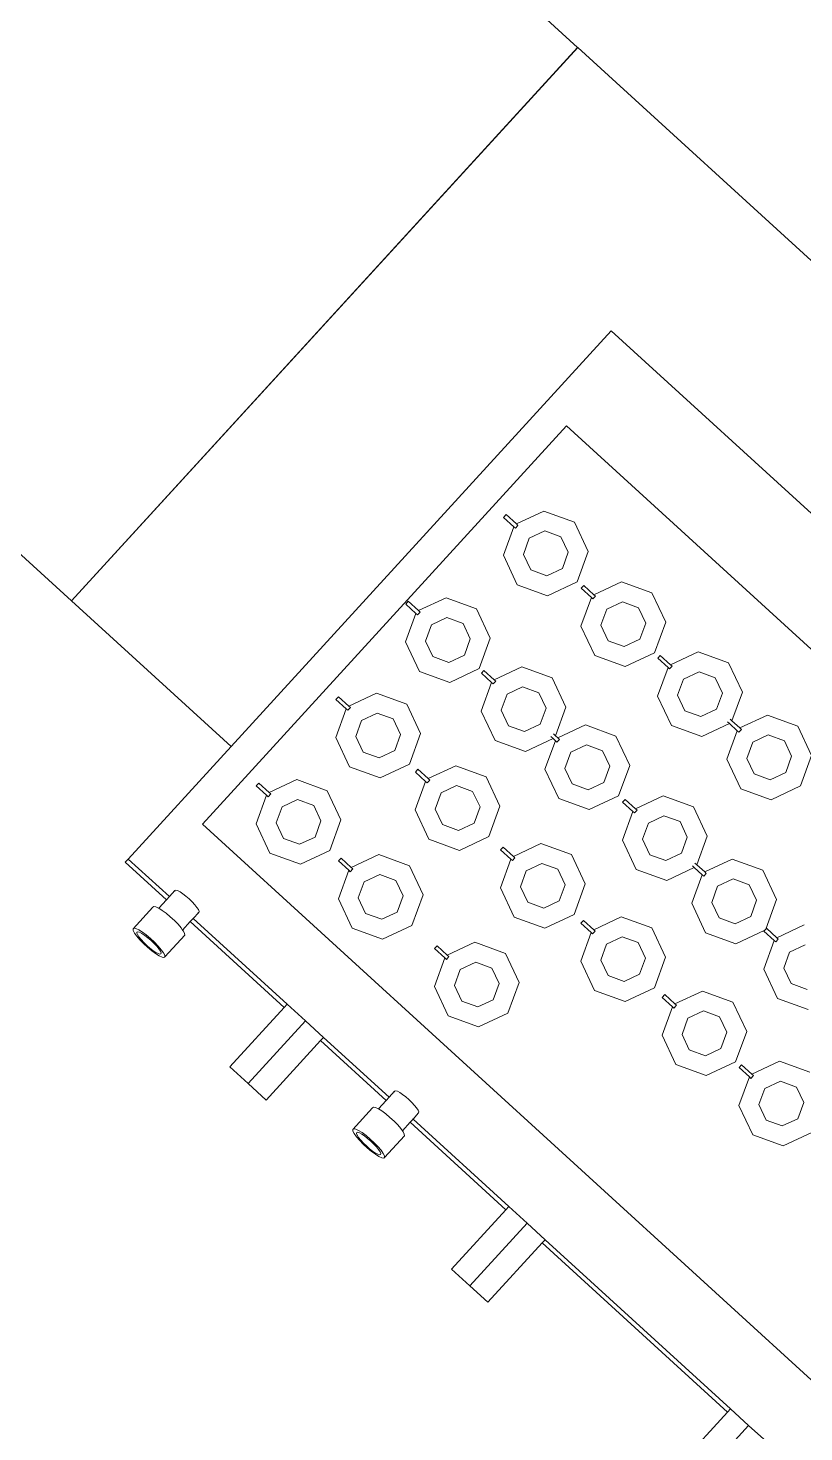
# Model space of a CAD drawing. Header units: metres. Extents: x 750 to 3116, y -341 to 1465.
# Drawn here: x 1590.03 to 1590.651, y 768.175 to 769.298 of the extents above; entities that cross this region are included whole.
import ezdxf

# ---------------------------------------------------------------- set-up
doc = ezdxf.new("R2010")
doc.units = ezdxf.units.M
doc.layers.add('Furniture', color=44, linetype='Continuous', lineweight=5)

# ---------------------------------------------------------------- blocks, each defined once
blk = doc.blocks.new('coffee counter')
at = {"layer": 'Furniture'}
for p, q in [((11493473.7232, 4446057.2269), (11493473.7232, 4446057.159)), ((11493473.7429, 4446057.2269), (11493473.7429, 4446057.1625)), ((11493473.9436, 4446057.2269), (11493473.9436, 4446057.1625)), ((11493473.9632, 4446057.2269), (11493473.9436, 4446057.2269)), ((11493473.9632, 4446057.2269), (11493473.9632, 4446057.159)), ((11493473.9632, 4446057.2269), (11493473.9829, 4446057.2269)), ((11493473.9829, 4446057.2269), (11493473.9829, 4446057.1625)), ((11493474.1836, 4446057.2269), (11493474.1836, 4446057.1625)), ((11493474.2032, 4446057.2269), (11493474.1836, 4446057.2269)), ((11493474.2032, 4446057.2269), (11493474.2032, 4446057.159)), ((11493474.2032, 4446057.2269), (11493474.2229, 4446057.2269)), ((11493474.2229, 4446057.2269), (11493474.2229, 4446057.1625)), ((11493474.0829, 4446057.1979), (11493474.0827, 4446057.197)), ((11493474.0842, 4446057.1987), (11493474.0829, 4446057.1979)), ((11493474.0866, 4446057.1995), (11493474.0842, 4446057.1987)), ((11493474.0899, 4446057.2001), (11493474.0866, 4446057.1995)), ((11493474.0871, 4446057.1981), (11493474.0867, 4446057.1974)), ((11493474.0867, 4446057.1974), (11493474.0871, 4446057.1967)), ((11493474.0884, 4446057.1987), (11493474.0871, 4446057.1981)), ((11493474.0905, 4446057.1993), (11493474.0884, 4446057.1987)), ((11493474.0938, 4446057.2005), (11493474.0899, 4446057.2001)), ((11493474.0932, 4446057.1997), (11493474.0905, 4446057.1993)), ((11493474.0963, 4446057.1999), (11493474.0932, 4446057.1997)), ((11493474.0981, 4446057.2007), (11493474.0938, 4446057.2005)), ((11493474.0996, 4446057.2), (11493474.0963, 4446057.1999)), ((11493474.1026, 4446057.2007), (11493474.0981, 4446057.2007)), ((11493474.103, 4446057.1999), (11493474.0996, 4446057.2)), ((11493474.1068, 4446057.2004), (11493474.1026, 4446057.2007)), ((11493474.1061, 4446057.1997), (11493474.103, 4446057.1999)), ((11493474.1088, 4446057.1993), (11493474.1061, 4446057.1997)), ((11493474.1105, 4446057.1999), (11493474.1068, 4446057.2004)), ((11493474.1109, 4446057.1987), (11493474.1088, 4446057.1993)), ((11493474.1135, 4446057.1993), (11493474.1105, 4446057.1999)), ((11493474.1122, 4446057.1981), (11493474.1109, 4446057.1987)), ((11493474.1126, 4446057.1974), (11493474.1122, 4446057.1981)), ((11493474.1122, 4446057.1967), (11493474.1126, 4446057.1974)), ((11493474.1156, 4446057.1985), (11493474.1135, 4446057.1993)), ((11493474.1166, 4446057.1976), (11493474.1156, 4446057.1985)), ((11493474.1164, 4446057.1967), (11493474.1166, 4446057.1976)), ((11493474.1166, 4446057.1741), (11493474.1166, 4446057.1976)), ((11493474.3209, 4446057.1979), (11493474.3207, 4446057.197)), ((11493474.3222, 4446057.1987), (11493474.3209, 4446057.1979)), ((11493474.3246, 4446057.1995), (11493474.3222, 4446057.1987)), ((11493474.3279, 4446057.2001), (11493474.3246, 4446057.1995)), ((11493474.3251, 4446057.1981), (11493474.3247, 4446057.1974)), ((11493474.3247, 4446057.1974), (11493474.3251, 4446057.1967)), ((11493474.3264, 4446057.1987), (11493474.3251, 4446057.1981)), ((11493474.3285, 4446057.1993), (11493474.3264, 4446057.1987)), ((11493474.3318, 4446057.2005), (11493474.3279, 4446057.2001)), ((11493474.3312, 4446057.1997), (11493474.3285, 4446057.1993)), ((11493474.3343, 4446057.1999), (11493474.3312, 4446057.1997)), ((11493474.3361, 4446057.2007), (11493474.3318, 4446057.2005)), ((11493474.3376, 4446057.2), (11493474.3343, 4446057.1999)), ((11493474.3406, 4446057.2007), (11493474.3361, 4446057.2007)), ((11493474.341, 4446057.1999), (11493474.3376, 4446057.2)), ((11493474.3448, 4446057.2004), (11493474.3406, 4446057.2007)), ((11493474.3441, 4446057.1997), (11493474.341, 4446057.1999)), ((11493474.3468, 4446057.1993), (11493474.3441, 4446057.1997)), ((11493474.3485, 4446057.1999), (11493474.3448, 4446057.2004)), ((11493474.3489, 4446057.1987), (11493474.3468, 4446057.1993)), ((11493474.3515, 4446057.1993), (11493474.3485, 4446057.1999)), ((11493474.3502, 4446057.1981), (11493474.3489, 4446057.1987)), ((11493474.3506, 4446057.1974), (11493474.3502, 4446057.1981)), ((11493474.3502, 4446057.1967), (11493474.3506, 4446057.1974)), ((11493474.3536, 4446057.1985), (11493474.3515, 4446057.1993)), ((11493474.3546, 4446057.1976), (11493474.3536, 4446057.1985)), ((11493474.3544, 4446057.1967), (11493474.3546, 4446057.1976)), ((11493474.3546, 4446057.1741), (11493474.3546, 4446057.1976)), ((11493474.0827, 4446057.197), (11493474.0837, 4446057.1961)), ((11493474.0827, 4446057.1735), (11493474.0827, 4446057.197)), ((11493474.0837, 4446057.1961), (11493474.0857, 4446057.1953)), ((11493474.0857, 4446057.1953), (11493474.0887, 4446057.1947)), ((11493474.0871, 4446057.1967), (11493474.0884, 4446057.1961)), ((11493474.0884, 4446057.1961), (11493474.0905, 4446057.1956)), ((11493474.0887, 4446057.1947), (11493474.0925, 4446057.1942)), ((11493474.0905, 4446057.1956), (11493474.0932, 4446057.1951)), ((11493474.0925, 4446057.1942), (11493474.0967, 4446057.1939)), ((11493474.0932, 4446057.1951), (11493474.0963, 4446057.1949)), ((11493474.0963, 4446057.1949), (11493474.0996, 4446057.1948)), ((11493474.0967, 4446057.1939), (11493474.1012, 4446057.1939)), ((11493474.0996, 4446057.1948), (11493474.103, 4446057.1949)), ((11493474.1012, 4446057.1939), (11493474.1055, 4446057.1941)), ((11493474.103, 4446057.1949), (11493474.1061, 4446057.1951)), ((11493474.1055, 4446057.1941), (11493474.1094, 4446057.1945)), ((11493474.1061, 4446057.1951), (11493474.1088, 4446057.1956)), ((11493474.1088, 4446057.1956), (11493474.1109, 4446057.1961)), ((11493474.1094, 4446057.1945), (11493474.1127, 4446057.1951)), ((11493474.1109, 4446057.1961), (11493474.1122, 4446057.1967)), ((11493474.1127, 4446057.1951), (11493474.1151, 4446057.1958)), ((11493474.1151, 4446057.1958), (11493474.1164, 4446057.1967)), ((11493474.3207, 4446057.197), (11493474.3217, 4446057.1961)), ((11493474.3207, 4446057.1735), (11493474.3207, 4446057.197)), ((11493474.3217, 4446057.1961), (11493474.3237, 4446057.1953)), ((11493474.3237, 4446057.1953), (11493474.3267, 4446057.1947)), ((11493474.3251, 4446057.1967), (11493474.3264, 4446057.1961)), ((11493474.3264, 4446057.1961), (11493474.3285, 4446057.1956)), ((11493474.3267, 4446057.1947), (11493474.3305, 4446057.1942)), ((11493474.3285, 4446057.1956), (11493474.3312, 4446057.1951)), ((11493474.3305, 4446057.1942), (11493474.3347, 4446057.1939)), ((11493474.3312, 4446057.1951), (11493474.3343, 4446057.1949)), ((11493474.3343, 4446057.1949), (11493474.3376, 4446057.1948)), ((11493474.3347, 4446057.1939), (11493474.3392, 4446057.1939)), ((11493474.3376, 4446057.1948), (11493474.341, 4446057.1949)), ((11493474.3392, 4446057.1939), (11493474.3435, 4446057.1941)), ((11493474.341, 4446057.1949), (11493474.3441, 4446057.1951)), ((11493474.3435, 4446057.1941), (11493474.3474, 4446057.1945)), ((11493474.3441, 4446057.1951), (11493474.3468, 4446057.1956)), ((11493474.3468, 4446057.1956), (11493474.3489, 4446057.1961)), ((11493474.3474, 4446057.1945), (11493474.3507, 4446057.1951)), ((11493474.3489, 4446057.1961), (11493474.3502, 4446057.1967)), ((11493474.3507, 4446057.1951), (11493474.3531, 4446057.1958)), ((11493474.3531, 4446057.1958), (11493474.3544, 4446057.1967)), ((11493474.0827, 4446057.1735), (11493474.0837, 4446057.1726)), ((11493474.0837, 4446057.1726), (11493474.0857, 4446057.1718)), ((11493474.0857, 4446057.1718), (11493474.0867, 4446057.1716)), ((11493474.0867, 4446057.1716), (11493474.0887, 4446057.1711)), ((11493474.0867, 4446057.1625), (11493474.0867, 4446057.1716)), ((11493474.0887, 4446057.1711), (11493474.0925, 4446057.1707)), ((11493474.0925, 4446057.1707), (11493474.0967, 4446057.1704)), ((11493474.0967, 4446057.1704), (11493474.1012, 4446057.1704)), ((11493474.1012, 4446057.1704), (11493474.1055, 4446057.1706)), ((11493474.1055, 4446057.1706), (11493474.1094, 4446057.171)), ((11493474.1094, 4446057.171), (11493474.1126, 4446057.1716)), ((11493474.1126, 4446057.1716), (11493474.1127, 4446057.1716)), ((11493474.1126, 4446057.1625), (11493474.1126, 4446057.1716)), ((11493474.1127, 4446057.1716), (11493474.1151, 4446057.1723)), ((11493474.1151, 4446057.1723), (11493474.1164, 4446057.1732)), ((11493474.1166, 4446057.1741), (11493474.1164, 4446057.1742)), ((11493474.1164, 4446057.1732), (11493474.1166, 4446057.1741)), ((11493474.3207, 4446057.1735), (11493474.3217, 4446057.1726)), ((11493474.3217, 4446057.1726), (11493474.3237, 4446057.1718)), ((11493474.3237, 4446057.1718), (11493474.3247, 4446057.1716)), ((11493474.3247, 4446057.1716), (11493474.3267, 4446057.1711)), ((11493474.3247, 4446057.1625), (11493474.3247, 4446057.1716)), ((11493474.3267, 4446057.1711), (11493474.3305, 4446057.1707)), ((11493474.3305, 4446057.1707), (11493474.3347, 4446057.1704)), ((11493474.3347, 4446057.1704), (11493474.3392, 4446057.1704)), ((11493474.3392, 4446057.1704), (11493474.3435, 4446057.1706)), ((11493474.3435, 4446057.1706), (11493474.3474, 4446057.171)), ((11493474.3474, 4446057.171), (11493474.3506, 4446057.1716)), ((11493474.3506, 4446057.1716), (11493474.3507, 4446057.1716)), ((11493474.3506, 4446057.1625), (11493474.3506, 4446057.1716)), ((11493474.3507, 4446057.1716), (11493474.3531, 4446057.1723)), ((11493474.3531, 4446057.1723), (11493474.3544, 4446057.1732)), ((11493474.3546, 4446057.1741), (11493474.3544, 4446057.1742)), ((11493474.3544, 4446057.1732), (11493474.3546, 4446057.1741)), ((11493473.7036, 4446057.159), (11493473.7232, 4446057.159)), ((11493473.7232, 4446057.159), (11493473.7429, 4446057.159)), ((11493473.7429, 4446057.1625), (11493473.9436, 4446057.1625)), ((11493473.7429, 4446057.1625), (11493473.7429, 4446057.159)), ((11493473.7429, 4446057.159), (11493473.9436, 4446057.159)), ((11493473.9436, 4446057.1625), (11493473.9436, 4446057.159)), ((11493473.9436, 4446057.159), (11493473.9632, 4446057.159)), ((11493473.9632, 4446057.159), (11493473.9829, 4446057.159)), ((11493473.9829, 4446057.1625), (11493474.0867, 4446057.1625)), ((11493473.9829, 4446057.1625), (11493473.9829, 4446057.159)), ((11493473.9829, 4446057.159), (11493474.0867, 4446057.159)), ((11493474.0867, 4446057.1625), (11493474.0871, 4446057.1625)), ((11493474.0867, 4446057.159), (11493474.0867, 4446057.1625)), ((11493474.0867, 4446057.1524), (11493474.0867, 4446057.159)), ((11493474.0867, 4446057.159), (11493474.0871, 4446057.159)), ((11493474.0871, 4446057.153), (11493474.0867, 4446057.1524)), ((11493474.0867, 4446057.1524), (11493474.0871, 4446057.1517)), ((11493474.1122, 4446057.1625), (11493474.1126, 4446057.1625)), ((11493474.1122, 4446057.159), (11493474.1126, 4446057.159)), ((11493474.1126, 4446057.1524), (11493474.1122, 4446057.153)), ((11493474.1122, 4446057.1517), (11493474.1126, 4446057.1524)), ((11493474.1126, 4446057.1625), (11493474.1836, 4446057.1625)), ((11493474.1126, 4446057.159), (11493474.1126, 4446057.1625)), ((11493474.1126, 4446057.1524), (11493474.1126, 4446057.159)), ((11493474.1126, 4446057.159), (11493474.1836, 4446057.159)), ((11493474.1836, 4446057.1625), (11493474.1836, 4446057.159)), ((11493474.1836, 4446057.159), (11493474.2032, 4446057.159)), ((11493474.2032, 4446057.159), (11493474.2229, 4446057.159)), ((11493474.2229, 4446057.1625), (11493474.3247, 4446057.1625)), ((11493474.2229, 4446057.1625), (11493474.2229, 4446057.159)), ((11493474.2229, 4446057.159), (11493474.3247, 4446057.159)), ((11493474.3247, 4446057.1625), (11493474.3251, 4446057.1625)), ((11493474.3247, 4446057.159), (11493474.3247, 4446057.1625)), ((11493474.3247, 4446057.1524), (11493474.3247, 4446057.159)), ((11493474.3247, 4446057.159), (11493474.3251, 4446057.159)), ((11493474.3251, 4446057.153), (11493474.3247, 4446057.1524)), ((11493474.3247, 4446057.1524), (11493474.3251, 4446057.1517)), ((11493474.3502, 4446057.1625), (11493474.3506, 4446057.1625)), ((11493474.3502, 4446057.159), (11493474.3506, 4446057.159)), ((11493474.3506, 4446057.1524), (11493474.3502, 4446057.153)), ((11493474.3502, 4446057.1517), (11493474.3506, 4446057.1524)), ((11493474.3506, 4446057.1625), (11493474.3952, 4446057.1625)), ((11493474.3506, 4446057.159), (11493474.3506, 4446057.1625)), ((11493474.3506, 4446057.159), (11493474.3952, 4446057.159)), ((11493474.3506, 4446057.1524), (11493474.3506, 4446057.159)), ((11493474.3952, 4446057.159), (11493474.3952, 4446057.1625)), ((11493474.3952, 4446057.0371), (11493474.3952, 4446057.159)), ((11493474.0871, 4446057.1517), (11493474.0884, 4446057.151)), ((11493474.0884, 4446057.151), (11493474.0905, 4446057.1505)), ((11493474.0905, 4446057.1505), (11493474.0932, 4446057.1501)), ((11493474.0932, 4446057.1501), (11493474.0963, 4446057.1498)), ((11493474.0963, 4446057.1498), (11493474.0996, 4446057.1497)), ((11493474.0996, 4446057.1497), (11493474.103, 4446057.1498)), ((11493474.103, 4446057.1498), (11493474.1061, 4446057.1501)), ((11493474.1061, 4446057.1501), (11493474.1088, 4446057.1505)), ((11493474.1088, 4446057.1505), (11493474.1109, 4446057.151)), ((11493474.1109, 4446057.151), (11493474.1122, 4446057.1517)), ((11493474.3251, 4446057.1517), (11493474.3264, 4446057.151)), ((11493474.3264, 4446057.151), (11493474.3285, 4446057.1505)), ((11493474.3285, 4446057.1505), (11493474.3312, 4446057.1501)), ((11493474.3312, 4446057.1501), (11493474.3343, 4446057.1498)), ((11493474.3343, 4446057.1498), (11493474.3376, 4446057.1497)), ((11493474.3376, 4446057.1497), (11493474.341, 4446057.1498)), ((11493474.341, 4446057.1498), (11493474.3441, 4446057.1501)), ((11493474.3441, 4446057.1501), (11493474.3468, 4446057.1505)), ((11493474.3468, 4446057.1505), (11493474.3489, 4446057.151)), ((11493474.3489, 4446057.151), (11493474.3502, 4446057.1517)), ((11493473.3937, 4446057.0984), (11493474.3702, 4446057.0984)), ((11493474.3702, 4446056.6668), (11493474.3702, 4446057.0984)), ((11493474.1216, 4446057.0791), (11493474.0977, 4446057.0692)), ((11493474.1456, 4446057.0692), (11493474.1216, 4446057.0791)), ((11493474.2256, 4446057.0791), (11493474.2017, 4446057.0692)), ((11493474.2496, 4446057.0692), (11493474.2256, 4446057.0791)), ((11493474.3146, 4446057.0791), (11493474.2907, 4446057.0692)), ((11493474.3386, 4446057.0692), (11493474.3146, 4446057.0791)), ((11493474.0977, 4446057.0692), (11493474.0878, 4446057.0452)), ((11493474.1216, 4446057.0631), (11493474.109, 4446057.0579)), ((11493474.1343, 4446057.0579), (11493474.1216, 4446057.0631)), ((11493474.1549, 4446057.0467), (11493474.1456, 4446057.0692)), ((11493474.2017, 4446057.0692), (11493474.1918, 4446057.0452)), ((11493474.2256, 4446057.0631), (11493474.213, 4446057.0579)), ((11493474.2383, 4446057.0579), (11493474.2256, 4446057.0631)), ((11493474.2589, 4446057.0467), (11493474.2496, 4446057.0692)), ((11493474.2907, 4446057.0692), (11493474.2808, 4446057.0452)), ((11493474.3146, 4446057.0631), (11493474.302, 4446057.0579)), ((11493474.3273, 4446057.0579), (11493474.3146, 4446057.0631)), ((11493474.3479, 4446057.0467), (11493474.3386, 4446057.0692)), ((11493474.109, 4446057.0579), (11493474.1037, 4446057.0452)), ((11493474.1395, 4446057.0452), (11493474.1343, 4446057.0579)), ((11493474.213, 4446057.0579), (11493474.2077, 4446057.0452)), ((11493474.2435, 4446057.0452), (11493474.2383, 4446057.0579)), ((11493474.302, 4446057.0579), (11493474.2967, 4446057.0452)), ((11493474.3325, 4446057.0452), (11493474.3273, 4446057.0579)), ((11493474.0878, 4446057.0452), (11493474.0977, 4446057.0212)), ((11493474.1037, 4446057.0452), (11493474.109, 4446057.0325)), ((11493474.1343, 4446057.0325), (11493474.1395, 4446057.0452)), ((11493474.1456, 4446057.0212), (11493474.1549, 4446057.0437)), ((11493474.1532, 4446057.0467), (11493474.1549, 4446057.0467)), ((11493474.1532, 4446057.0437), (11493474.1532, 4446057.0467)), ((11493474.1532, 4446057.0437), (11493474.1549, 4446057.0437)), ((11493474.166, 4446057.0467), (11493474.1549, 4446057.0467)), ((11493474.1549, 4446057.0437), (11493474.166, 4446057.0437)), ((11493474.166, 4446057.0467), (11493474.166, 4446057.0437)), ((11493474.1918, 4446057.0452), (11493474.2017, 4446057.0212)), ((11493474.2077, 4446057.0452), (11493474.213, 4446057.0325)), ((11493474.2383, 4446057.0325), (11493474.2435, 4446057.0452)), ((11493474.2496, 4446057.0212), (11493474.2589, 4446057.0437)), ((11493474.2572, 4446057.0467), (11493474.2589, 4446057.0467)), ((11493474.2572, 4446057.0437), (11493474.2572, 4446057.0467)), ((11493474.2572, 4446057.0437), (11493474.2589, 4446057.0437)), ((11493474.27, 4446057.0467), (11493474.2589, 4446057.0467)), ((11493474.2589, 4446057.0437), (11493474.27, 4446057.0437)), ((11493474.27, 4446057.0467), (11493474.27, 4446057.0437)), ((11493474.2808, 4446057.0452), (11493474.2907, 4446057.0212)), ((11493474.2967, 4446057.0452), (11493474.302, 4446057.0325)), ((11493474.3273, 4446057.0325), (11493474.3325, 4446057.0452)), ((11493474.3386, 4446057.0212), (11493474.3479, 4446057.0437)), ((11493474.3462, 4446057.0467), (11493474.3479, 4446057.0467)), ((11493474.3462, 4446057.0437), (11493474.3462, 4446057.0467)), ((11493474.3462, 4446057.0437), (11493474.3479, 4446057.0437)), ((11493474.359, 4446057.0467), (11493474.3479, 4446057.0467)), ((11493474.3479, 4446057.0437), (11493474.359, 4446057.0437)), ((11493474.359, 4446057.0467), (11493474.359, 4446057.0437)), ((11493474.109, 4446057.0325), (11493474.1216, 4446057.0273)), ((11493474.1216, 4446057.0273), (11493474.1343, 4446057.0325)), ((11493474.213, 4446057.0325), (11493474.2256, 4446057.0273)), ((11493474.2256, 4446057.0273), (11493474.2383, 4446057.0325)), ((11493474.302, 4446057.0325), (11493474.3146, 4446057.0273)), ((11493474.3146, 4446057.0273), (11493474.3273, 4446057.0325)), ((11493474.3952, 4446057.0371), (11493474.5679, 4446057.0371)), ((11493474.3952, 4446057.0371), (11493474.3952, 4446056.5865)), ((11493474.5679, 4446057.0371), (11493474.5679, 4446056.4371)), ((11493474.0977, 4446057.0212), (11493474.1216, 4446057.0113)), ((11493474.1216, 4446057.0113), (11493474.1456, 4446057.0212)), ((11493474.2017, 4446057.0212), (11493474.2256, 4446057.0113)), ((11493474.2256, 4446057.0113), (11493474.2496, 4446057.0212)), ((11493474.2907, 4446057.0212), (11493474.3146, 4446057.0113)), ((11493474.3146, 4446057.0113), (11493474.3386, 4446057.0212)), ((11493473.8776, 4446056.9851), (11493473.8537, 4446056.9752)), ((11493473.9016, 4446056.9752), (11493473.8776, 4446056.9851)), ((11493473.961, 4446056.9851), (11493473.937, 4446056.9752)), ((11493473.9849, 4446056.9752), (11493473.961, 4446056.9851)), ((11493474.049, 4446056.9851), (11493474.025, 4446056.9752)), ((11493474.0729, 4446056.9752), (11493474.049, 4446056.9851)), ((11493474.136, 4446056.9851), (11493474.112, 4446056.9752)), ((11493474.1599, 4446056.9752), (11493474.136, 4446056.9851)), ((11493474.2283, 4446056.9851), (11493474.2043, 4446056.9752)), ((11493474.2522, 4446056.9752), (11493474.2283, 4446056.9851)), ((11493474.3143, 4446056.9851), (11493474.2903, 4446056.9752)), ((11493474.3382, 4446056.9752), (11493474.3143, 4446056.9851)), ((11493473.8537, 4446056.9752), (11493473.8438, 4446056.9512)), ((11493473.9109, 4446056.9527), (11493473.9016, 4446056.9752)), ((11493473.937, 4446056.9752), (11493473.9271, 4446056.9512)), ((11493473.9942, 4446056.9527), (11493473.9849, 4446056.9752)), ((11493474.025, 4446056.9752), (11493474.0151, 4446056.9512)), ((11493474.0822, 4446056.9527), (11493474.0729, 4446056.9752)), ((11493474.112, 4446056.9752), (11493474.1021, 4446056.9512)), ((11493474.1692, 4446056.9527), (11493474.1599, 4446056.9752)), ((11493474.2043, 4446056.9752), (11493474.1944, 4446056.9512)), ((11493474.2615, 4446056.9527), (11493474.2522, 4446056.9752)), ((11493474.2903, 4446056.9752), (11493474.2804, 4446056.9512)), ((11493474.3475, 4446056.9527), (11493474.3382, 4446056.9752)), ((11493473.865, 4446056.9639), (11493473.8597, 4446056.9512)), ((11493473.8776, 4446056.9691), (11493473.865, 4446056.9639)), ((11493473.8903, 4446056.9639), (11493473.8776, 4446056.9691)), ((11493473.8955, 4446056.9512), (11493473.8903, 4446056.9639)), ((11493473.9483, 4446056.9639), (11493473.9431, 4446056.9512)), ((11493473.961, 4446056.9691), (11493473.9483, 4446056.9639)), ((11493473.9736, 4446056.9639), (11493473.961, 4446056.9691)), ((11493473.9789, 4446056.9512), (11493473.9736, 4446056.9639)), ((11493474.0363, 4446056.9639), (11493474.0311, 4446056.9512)), ((11493474.049, 4446056.9691), (11493474.0363, 4446056.9639)), ((11493474.0616, 4446056.9639), (11493474.049, 4446056.9691)), ((11493474.0669, 4446056.9512), (11493474.0616, 4446056.9639)), ((11493474.1233, 4446056.9639), (11493474.1181, 4446056.9512)), ((11493474.136, 4446056.9691), (11493474.1233, 4446056.9639)), ((11493474.1486, 4446056.9639), (11493474.136, 4446056.9691)), ((11493474.1539, 4446056.9512), (11493474.1486, 4446056.9639)), ((11493474.2156, 4446056.9639), (11493474.2104, 4446056.9512)), ((11493474.2283, 4446056.9691), (11493474.2156, 4446056.9639)), ((11493474.2409, 4446056.9639), (11493474.2283, 4446056.9691)), ((11493474.2462, 4446056.9512), (11493474.2409, 4446056.9639)), ((11493474.3016, 4446056.9639), (11493474.2964, 4446056.9512)), ((11493474.3143, 4446056.9691), (11493474.3016, 4446056.9639)), ((11493474.3269, 4446056.9639), (11493474.3143, 4446056.9691)), ((11493474.3322, 4446056.9512), (11493474.3269, 4446056.9639)), ((11493473.8597, 4446056.9512), (11493473.865, 4446056.9385)), ((11493473.8903, 4446056.9385), (11493473.8955, 4446056.9512)), ((11493473.9092, 4446056.9527), (11493473.9109, 4446056.9527)), ((11493473.9092, 4446056.9497), (11493473.9092, 4446056.9527)), ((11493473.922, 4446056.9527), (11493473.9109, 4446056.9527)), ((11493473.922, 4446056.9527), (11493473.922, 4446056.9497)), ((11493473.9271, 4446056.9512), (11493473.937, 4446056.9272)), ((11493473.9431, 4446056.9512), (11493473.9483, 4446056.9385)), ((11493473.9736, 4446056.9385), (11493473.9789, 4446056.9512)), ((11493473.9926, 4446056.9527), (11493473.9942, 4446056.9527)), ((11493473.9926, 4446056.9497), (11493473.9926, 4446056.9527)), ((11493474.0053, 4446056.9527), (11493473.9942, 4446056.9527)), ((11493474.0053, 4446056.9527), (11493474.0053, 4446056.9497)), ((11493474.0151, 4446056.9512), (11493474.025, 4446056.9272)), ((11493474.0311, 4446056.9512), (11493474.0363, 4446056.9385)), ((11493474.0616, 4446056.9385), (11493474.0669, 4446056.9512)), ((11493474.0806, 4446056.9527), (11493474.0822, 4446056.9527)), ((11493474.0806, 4446056.9497), (11493474.0806, 4446056.9527)), ((11493474.0933, 4446056.9527), (11493474.0822, 4446056.9527)), ((11493474.0933, 4446056.9527), (11493474.0933, 4446056.9497)), ((11493474.1021, 4446056.9512), (11493474.112, 4446056.9272)), ((11493474.1181, 4446056.9512), (11493474.1233, 4446056.9385)), ((11493474.1486, 4446056.9385), (11493474.1539, 4446056.9512)), ((11493474.1676, 4446056.9527), (11493474.1692, 4446056.9527)), ((11493474.1676, 4446056.9497), (11493474.1676, 4446056.9527)), ((11493474.1803, 4446056.9527), (11493474.1692, 4446056.9527)), ((11493474.1803, 4446056.9527), (11493474.1803, 4446056.9497)), ((11493474.1944, 4446056.9512), (11493474.2043, 4446056.9272)), ((11493474.2104, 4446056.9512), (11493474.2156, 4446056.9385)), ((11493474.2409, 4446056.9385), (11493474.2462, 4446056.9512)), ((11493474.2598, 4446056.9527), (11493474.2615, 4446056.9527)), ((11493474.2598, 4446056.9497), (11493474.2598, 4446056.9527)), ((11493474.2726, 4446056.9527), (11493474.2615, 4446056.9527)), ((11493474.2726, 4446056.9527), (11493474.2726, 4446056.9497)), ((11493474.2804, 4446056.9512), (11493474.2903, 4446056.9272)), ((11493474.2964, 4446056.9512), (11493474.3016, 4446056.9385)), ((11493474.3269, 4446056.9385), (11493474.3322, 4446056.9512)), ((11493474.3458, 4446056.9527), (11493474.3475, 4446056.9527)), ((11493474.3458, 4446056.9497), (11493474.3458, 4446056.9527)), ((11493474.3586, 4446056.9527), (11493474.3475, 4446056.9527)), ((11493474.3586, 4446056.9527), (11493474.3586, 4446056.9497)), ((11493473.9016, 4446056.9272), (11493473.9109, 4446056.9497)), ((11493473.9092, 4446056.9497), (11493473.9109, 4446056.9497)), ((11493473.9109, 4446056.9497), (11493473.922, 4446056.9497)), ((11493473.9849, 4446056.9272), (11493473.9942, 4446056.9497)), ((11493473.9926, 4446056.9497), (11493473.9942, 4446056.9497)), ((11493473.9942, 4446056.9497), (11493474.0053, 4446056.9497)), ((11493474.0729, 4446056.9272), (11493474.0822, 4446056.9497)), ((11493474.0806, 4446056.9497), (11493474.0822, 4446056.9497)), ((11493474.0822, 4446056.9497), (11493474.0933, 4446056.9497)), ((11493474.1599, 4446056.9272), (11493474.1692, 4446056.9497)), ((11493474.1676, 4446056.9497), (11493474.1692, 4446056.9497)), ((11493474.1692, 4446056.9497), (11493474.1803, 4446056.9497)), ((11493474.2522, 4446056.9272), (11493474.2615, 4446056.9497)), ((11493474.2598, 4446056.9497), (11493474.2615, 4446056.9497)), ((11493474.2615, 4446056.9497), (11493474.2726, 4446056.9497)), ((11493474.3382, 4446056.9272), (11493474.3475, 4446056.9497)), ((11493474.3458, 4446056.9497), (11493474.3475, 4446056.9497)), ((11493474.3475, 4446056.9497), (11493474.3586, 4446056.9497)), ((11493473.865, 4446056.9385), (11493473.8776, 4446056.9333)), ((11493473.8776, 4446056.9333), (11493473.8903, 4446056.9385)), ((11493473.9483, 4446056.9385), (11493473.961, 4446056.9333)), ((11493473.961, 4446056.9333), (11493473.9736, 4446056.9385)), ((11493474.0363, 4446056.9385), (11493474.049, 4446056.9333)), ((11493474.049, 4446056.9333), (11493474.0616, 4446056.9385)), ((11493474.1233, 4446056.9385), (11493474.136, 4446056.9333)), ((11493474.136, 4446056.9333), (11493474.1486, 4446056.9385)), ((11493474.2156, 4446056.9385), (11493474.2283, 4446056.9333)), ((11493474.2283, 4446056.9333), (11493474.2409, 4446056.9385)), ((11493474.3016, 4446056.9385), (11493474.3143, 4446056.9333)), ((11493474.3143, 4446056.9333), (11493474.3269, 4446056.9385)), ((11493473.8776, 4446056.9173), (11493473.9016, 4446056.9272)), ((11493473.937, 4446056.9272), (11493473.961, 4446056.9173)), ((11493473.961, 4446056.9173), (11493473.9849, 4446056.9272)), ((11493474.025, 4446056.9272), (11493474.049, 4446056.9173)), ((11493474.049, 4446056.9173), (11493474.0729, 4446056.9272)), ((11493474.112, 4446056.9272), (11493474.136, 4446056.9173)), ((11493474.136, 4446056.9173), (11493474.1599, 4446056.9272)), ((11493474.2043, 4446056.9272), (11493474.2283, 4446056.9173)), ((11493474.2283, 4446056.9173), (11493474.2522, 4446056.9272)), ((11493474.2903, 4446056.9272), (11493474.3143, 4446056.9173)), ((11493474.3143, 4446056.9173), (11493474.3382, 4446056.9272)), ((11493473.9366, 4446056.8911), (11493473.9127, 4446056.8812)), ((11493473.9606, 4446056.8812), (11493473.9366, 4446056.8911)), ((11493474.0146, 4446056.8911), (11493473.9907, 4446056.8812)), ((11493474.0386, 4446056.8812), (11493474.0146, 4446056.8911)), ((11493474.0896, 4446056.8911), (11493474.0657, 4446056.8812)), ((11493474.1136, 4446056.8812), (11493474.0896, 4446056.8911)), ((11493474.1736, 4446056.8911), (11493474.1497, 4446056.8812)), ((11493474.1976, 4446056.8812), (11493474.1736, 4446056.8911)), ((11493474.2426, 4446056.8911), (11493474.2187, 4446056.8812)), ((11493474.2666, 4446056.8812), (11493474.2426, 4446056.8911)), ((11493474.3246, 4446056.8911), (11493474.3007, 4446056.8812)), ((11493474.3486, 4446056.8812), (11493474.3246, 4446056.8911)), ((11493473.9366, 4446056.8751), (11493473.924, 4446056.8699)), ((11493473.9493, 4446056.8699), (11493473.9366, 4446056.8751)), ((11493473.9699, 4446056.8587), (11493473.9606, 4446056.8812)), ((11493473.9907, 4446056.8812), (11493473.981, 4446056.8578)), ((11493474.0146, 4446056.8751), (11493474.002, 4446056.8699)), ((11493474.0273, 4446056.8699), (11493474.0146, 4446056.8751)), ((11493474.0479, 4446056.8587), (11493474.0386, 4446056.8812)), ((11493474.0657, 4446056.8812), (11493474.0564, 4446056.8587)), ((11493474.0896, 4446056.8751), (11493474.077, 4446056.8699)), ((11493474.1023, 4446056.8699), (11493474.0896, 4446056.8751)), ((11493474.1229, 4446056.8587), (11493474.1136, 4446056.8812)), ((11493474.1497, 4446056.8812), (11493474.1398, 4446056.8572)), ((11493474.1736, 4446056.8751), (11493474.161, 4446056.8699)), ((11493474.1863, 4446056.8699), (11493474.1736, 4446056.8751)), ((11493474.2069, 4446056.8587), (11493474.1976, 4446056.8812)), ((11493474.2187, 4446056.8812), (11493474.2094, 4446056.8587)), ((11493474.2426, 4446056.8751), (11493474.23, 4446056.8699)), ((11493474.2553, 4446056.8699), (11493474.2426, 4446056.8751)), ((11493474.2759, 4446056.8587), (11493474.2666, 4446056.8812)), ((11493474.3007, 4446056.8812), (11493474.2908, 4446056.8572)), ((11493474.3246, 4446056.8751), (11493474.312, 4446056.8699)), ((11493474.3373, 4446056.8699), (11493474.3246, 4446056.8751)), ((11493474.3579, 4446056.8587), (11493474.3486, 4446056.8812)), ((11493473.9545, 4446056.8572), (11493473.9493, 4446056.8699)), ((11493474.002, 4446056.8699), (11493473.9967, 4446056.8572)), ((11493474.0325, 4446056.8572), (11493474.0273, 4446056.8699)), ((11493474.077, 4446056.8699), (11493474.0717, 4446056.8572)), ((11493474.1075, 4446056.8572), (11493474.1023, 4446056.8699)), ((11493474.161, 4446056.8699), (11493474.1557, 4446056.8572)), ((11493474.1915, 4446056.8572), (11493474.1863, 4446056.8699)), ((11493474.23, 4446056.8699), (11493474.2247, 4446056.8572)), ((11493474.2605, 4446056.8572), (11493474.2553, 4446056.8699)), ((11493474.312, 4446056.8699), (11493474.3067, 4446056.8572)), ((11493474.3425, 4446056.8572), (11493474.3373, 4446056.8699)), ((11493473.9493, 4446056.8445), (11493473.9545, 4446056.8572)), ((11493473.9606, 4446056.8332), (11493473.9699, 4446056.8557)), ((11493473.9682, 4446056.8587), (11493473.9699, 4446056.8587)), ((11493473.9682, 4446056.8557), (11493473.9682, 4446056.8587)), ((11493473.9682, 4446056.8557), (11493473.9699, 4446056.8557)), ((11493473.981, 4446056.8587), (11493473.9699, 4446056.8587)), ((11493473.9699, 4446056.8557), (11493473.981, 4446056.8557)), ((11493473.981, 4446056.8587), (11493473.981, 4446056.8578)), ((11493473.981, 4446056.8578), (11493473.981, 4446056.8566)), ((11493473.981, 4446056.8566), (11493473.9907, 4446056.8332)), ((11493473.981, 4446056.8566), (11493473.981, 4446056.8557)), ((11493473.9967, 4446056.8572), (11493474.002, 4446056.8445)), ((11493474.0273, 4446056.8445), (11493474.0325, 4446056.8572)), ((11493474.0386, 4446056.8332), (11493474.0479, 4446056.8557)), ((11493474.0462, 4446056.8587), (11493474.0479, 4446056.8587)), ((11493474.0462, 4446056.8557), (11493474.0462, 4446056.8587)), ((11493474.0462, 4446056.8557), (11493474.0479, 4446056.8557)), ((11493474.0564, 4446056.8587), (11493474.0479, 4446056.8587)), ((11493474.0479, 4446056.8557), (11493474.0564, 4446056.8557)), ((11493474.0584, 4446056.8587), (11493474.0564, 4446056.8587)), ((11493474.0564, 4446056.8557), (11493474.0657, 4446056.8332)), ((11493474.0584, 4446056.8557), (11493474.0564, 4446056.8557)), ((11493474.0717, 4446056.8572), (11493474.077, 4446056.8445)), ((11493474.1023, 4446056.8445), (11493474.1075, 4446056.8572)), ((11493474.1136, 4446056.8332), (11493474.1229, 4446056.8557)), ((11493474.1212, 4446056.8587), (11493474.1229, 4446056.8587)), ((11493474.1212, 4446056.8557), (11493474.1212, 4446056.8587)), ((11493474.1212, 4446056.8557), (11493474.1229, 4446056.8557)), ((11493474.134, 4446056.8587), (11493474.1229, 4446056.8587)), ((11493474.1229, 4446056.8557), (11493474.134, 4446056.8557)), ((11493474.134, 4446056.8587), (11493474.134, 4446056.8557)), ((11493474.1398, 4446056.8572), (11493474.1497, 4446056.8332)), ((11493474.1557, 4446056.8572), (11493474.161, 4446056.8445)), ((11493474.1863, 4446056.8445), (11493474.1915, 4446056.8572)), ((11493474.1976, 4446056.8332), (11493474.2069, 4446056.8557)), ((11493474.2052, 4446056.8587), (11493474.2069, 4446056.8587)), ((11493474.2052, 4446056.8557), (11493474.2052, 4446056.8587)), ((11493474.2052, 4446056.8557), (11493474.2069, 4446056.8557)), ((11493474.2094, 4446056.8587), (11493474.2069, 4446056.8587)), ((11493474.2069, 4446056.8557), (11493474.2094, 4446056.8557)), ((11493474.2094, 4446056.8587), (11493474.2117, 4446056.8587)), ((11493474.2094, 4446056.8557), (11493474.2187, 4446056.8332)), ((11493474.2094, 4446056.8557), (11493474.2117, 4446056.8557)), ((11493474.2247, 4446056.8572), (11493474.23, 4446056.8445)), ((11493474.2553, 4446056.8445), (11493474.2605, 4446056.8572)), ((11493474.2666, 4446056.8332), (11493474.2759, 4446056.8557)), ((11493474.2742, 4446056.8587), (11493474.2759, 4446056.8587)), ((11493474.2742, 4446056.8557), (11493474.2742, 4446056.8587)), ((11493474.2742, 4446056.8557), (11493474.2759, 4446056.8557)), ((11493474.287, 4446056.8587), (11493474.2759, 4446056.8587)), ((11493474.2759, 4446056.8557), (11493474.287, 4446056.8557)), ((11493474.287, 4446056.8587), (11493474.287, 4446056.8557)), ((11493474.2908, 4446056.8572), (11493474.3007, 4446056.8332)), ((11493474.3067, 4446056.8572), (11493474.312, 4446056.8445)), ((11493474.3373, 4446056.8445), (11493474.3425, 4446056.8572)), ((11493474.3486, 4446056.8332), (11493474.3579, 4446056.8557)), ((11493474.3562, 4446056.8587), (11493474.3579, 4446056.8587)), ((11493474.3562, 4446056.8557), (11493474.3562, 4446056.8587)), ((11493474.3562, 4446056.8557), (11493474.3579, 4446056.8557)), ((11493474.369, 4446056.8587), (11493474.3579, 4446056.8587)), ((11493474.3579, 4446056.8557), (11493474.369, 4446056.8557)), ((11493474.369, 4446056.8587), (11493474.369, 4446056.8557)), ((11493474.002, 4446056.8445), (11493474.0146, 4446056.8393)), ((11493474.0146, 4446056.8393), (11493474.0273, 4446056.8445)), ((11493474.077, 4446056.8445), (11493474.0896, 4446056.8393)), ((11493474.0896, 4446056.8393), (11493474.1023, 4446056.8445)), ((11493474.161, 4446056.8445), (11493474.1736, 4446056.8393)), ((11493474.1736, 4446056.8393), (11493474.1863, 4446056.8445)), ((11493474.23, 4446056.8445), (11493474.2426, 4446056.8393)), ((11493474.2426, 4446056.8393), (11493474.2553, 4446056.8445)), ((11493474.312, 4446056.8445), (11493474.3246, 4446056.8393)), ((11493474.3246, 4446056.8393), (11493474.3373, 4446056.8445)), ((11493473.9907, 4446056.8332), (11493474.0146, 4446056.8233)), ((11493474.0146, 4446056.8233), (11493474.0386, 4446056.8332)), ((11493474.0657, 4446056.8332), (11493474.0896, 4446056.8233)), ((11493474.0896, 4446056.8233), (11493474.1136, 4446056.8332)), ((11493474.1497, 4446056.8332), (11493474.1736, 4446056.8233)), ((11493474.1736, 4446056.8233), (11493474.1976, 4446056.8332)), ((11493474.2187, 4446056.8332), (11493474.2426, 4446056.8233)), ((11493474.2426, 4446056.8233), (11493474.2666, 4446056.8332)), ((11493474.3007, 4446056.8332), (11493474.3246, 4446056.8233)), ((11493474.3246, 4446056.8233), (11493474.3486, 4446056.8332)), ((11493474.0716, 4446056.7871), (11493474.0477, 4446056.7772)), ((11493474.0956, 4446056.7772), (11493474.0716, 4446056.7871)), ((11493474.1466, 4446056.7871), (11493474.1227, 4446056.7772)), ((11493474.1706, 4446056.7772), (11493474.1466, 4446056.7871)), ((11493474.2296, 4446056.7871), (11493474.2057, 4446056.7772)), ((11493474.2536, 4446056.7772), (11493474.2296, 4446056.7871)), ((11493474.3136, 4446056.7871), (11493474.2897, 4446056.7772)), ((11493474.3376, 4446056.7772), (11493474.3136, 4446056.7871)), ((11493474.0477, 4446056.7772), (11493474.0378, 4446056.7532)), ((11493474.0716, 4446056.7711), (11493474.059, 4446056.7659)), ((11493474.0843, 4446056.7659), (11493474.0716, 4446056.7711)), ((11493474.1049, 4446056.7547), (11493474.0956, 4446056.7772)), ((11493474.1227, 4446056.7772), (11493474.1134, 4446056.7547)), ((11493474.1466, 4446056.7711), (11493474.134, 4446056.7659)), ((11493474.1593, 4446056.7659), (11493474.1466, 4446056.7711)), ((11493474.1799, 4446056.7547), (11493474.1706, 4446056.7772)), ((11493474.2057, 4446056.7772), (11493474.1958, 4446056.7532)), ((11493474.2296, 4446056.7711), (11493474.217, 4446056.7659)), ((11493474.2423, 4446056.7659), (11493474.2296, 4446056.7711)), ((11493474.2629, 4446056.7547), (11493474.2536, 4446056.7772)), ((11493474.2897, 4446056.7772), (11493474.2798, 4446056.7532)), ((11493474.3136, 4446056.7711), (11493474.301, 4446056.7659)), ((11493474.3263, 4446056.7659), (11493474.3136, 4446056.7711)), ((11493474.3469, 4446056.7547), (11493474.3376, 4446056.7772)), ((11493474.059, 4446056.7659), (11493474.0537, 4446056.7532)), ((11493474.0895, 4446056.7532), (11493474.0843, 4446056.7659)), ((11493474.134, 4446056.7659), (11493474.1287, 4446056.7532)), ((11493474.1645, 4446056.7532), (11493474.1593, 4446056.7659)), ((11493474.217, 4446056.7659), (11493474.2117, 4446056.7532)), ((11493474.2475, 4446056.7532), (11493474.2423, 4446056.7659)), ((11493474.301, 4446056.7659), (11493474.2957, 4446056.7532)), ((11493474.3315, 4446056.7532), (11493474.3263, 4446056.7659)), ((11493474.0378, 4446056.7532), (11493474.0477, 4446056.7292)), ((11493474.0537, 4446056.7532), (11493474.059, 4446056.7405)), ((11493474.0843, 4446056.7405), (11493474.0895, 4446056.7532)), ((11493474.0956, 4446056.7292), (11493474.1049, 4446056.7517)), ((11493474.1032, 4446056.7547), (11493474.1049, 4446056.7547)), ((11493474.1032, 4446056.7517), (11493474.1032, 4446056.7547)), ((11493474.1032, 4446056.7517), (11493474.1049, 4446056.7517)), ((11493474.1134, 4446056.7547), (11493474.1049, 4446056.7547)), ((11493474.1049, 4446056.7517), (11493474.1134, 4446056.7517)), ((11493474.1154, 4446056.7547), (11493474.1134, 4446056.7547)), ((11493474.1134, 4446056.7517), (11493474.1227, 4446056.7292)), ((11493474.1154, 4446056.7517), (11493474.1134, 4446056.7517)), ((11493474.1287, 4446056.7532), (11493474.134, 4446056.7405)), ((11493474.1593, 4446056.7405), (11493474.1645, 4446056.7532)), ((11493474.1706, 4446056.7292), (11493474.1799, 4446056.7517)), ((11493474.1782, 4446056.7547), (11493474.1799, 4446056.7547)), ((11493474.1782, 4446056.7517), (11493474.1782, 4446056.7547)), ((11493474.1782, 4446056.7517), (11493474.1799, 4446056.7517)), ((11493474.191, 4446056.7547), (11493474.1799, 4446056.7547)), ((11493474.1799, 4446056.7517), (11493474.191, 4446056.7517)), ((11493474.191, 4446056.7547), (11493474.191, 4446056.7517)), ((11493474.1958, 4446056.7532), (11493474.2057, 4446056.7292)), ((11493474.2117, 4446056.7532), (11493474.217, 4446056.7405)), ((11493474.2423, 4446056.7405), (11493474.2475, 4446056.7532)), ((11493474.2536, 4446056.7292), (11493474.2629, 4446056.7517)), ((11493474.2612, 4446056.7547), (11493474.2629, 4446056.7547)), ((11493474.2612, 4446056.7517), (11493474.2612, 4446056.7547)), ((11493474.2612, 4446056.7517), (11493474.2629, 4446056.7517)), ((11493474.274, 4446056.7547), (11493474.2629, 4446056.7547)), ((11493474.2629, 4446056.7517), (11493474.274, 4446056.7517)), ((11493474.274, 4446056.7547), (11493474.274, 4446056.7517)), ((11493474.2798, 4446056.7532), (11493474.2897, 4446056.7292)), ((11493474.2957, 4446056.7532), (11493474.301, 4446056.7405)), ((11493474.3263, 4446056.7405), (11493474.3315, 4446056.7532)), ((11493474.3376, 4446056.7292), (11493474.3469, 4446056.7517)), ((11493474.3452, 4446056.7547), (11493474.3469, 4446056.7547)), ((11493474.3452, 4446056.7517), (11493474.3452, 4446056.7547)), ((11493474.3452, 4446056.7517), (11493474.3469, 4446056.7517)), ((11493474.358, 4446056.7547), (11493474.3469, 4446056.7547)), ((11493474.3469, 4446056.7517), (11493474.358, 4446056.7517)), ((11493474.358, 4446056.7547), (11493474.358, 4446056.7517)), ((11493474.059, 4446056.7405), (11493474.0716, 4446056.7353)), ((11493474.0716, 4446056.7353), (11493474.0843, 4446056.7405)), ((11493474.134, 4446056.7405), (11493474.1466, 4446056.7353)), ((11493474.1466, 4446056.7353), (11493474.1593, 4446056.7405)), ((11493474.217, 4446056.7405), (11493474.2296, 4446056.7353)), ((11493474.2296, 4446056.7353), (11493474.2423, 4446056.7405)), ((11493474.301, 4446056.7405), (11493474.3136, 4446056.7353)), ((11493474.3136, 4446056.7353), (11493474.3263, 4446056.7405)), ((11493474.0477, 4446056.7292), (11493474.0716, 4446056.7193)), ((11493474.0716, 4446056.7193), (11493474.0956, 4446056.7292)), ((11493474.1227, 4446056.7292), (11493474.1466, 4446056.7193)), ((11493474.1466, 4446056.7193), (11493474.1706, 4446056.7292)), ((11493474.2057, 4446056.7292), (11493474.2296, 4446056.7193)), ((11493474.2296, 4446056.7193), (11493474.2536, 4446056.7292)), ((11493474.2897, 4446056.7292), (11493474.3136, 4446056.7193)), ((11493474.3136, 4446056.7193), (11493474.3376, 4446056.7292)), ((11493474.3702, 4446056.6668), (11493473.3937, 4446056.6668)), ((11493473.3697, 4446056.5865), (11493474.3952, 4446056.5865)), ((11493474.2121, 4446056.4371), (11493474.5679, 4446056.4371))]:
    blk.add_line(p, q, dxfattribs=at)

msp = doc.modelspace()

# ---------------------------------------------------------------- linework, layer by layer
at = {"layer": 'Furniture'}
msp.add_lwpolyline([(1590.0651, 768.8397), (1590.4698, 769.2826), (1589.9058, 769.798), (1589.501, 769.355), (1590.0651, 768.8397)], dxfattribs=at)

# ---------------------------------------------------------------- block references
at = {"layer": 'Furniture', "rotation": 137.5821482974369}
msp.add_blockref('coffee counter', (11485602.3153, -4469672.2413), dxfattribs=at)

doc.saveas('drawing.dxf')
